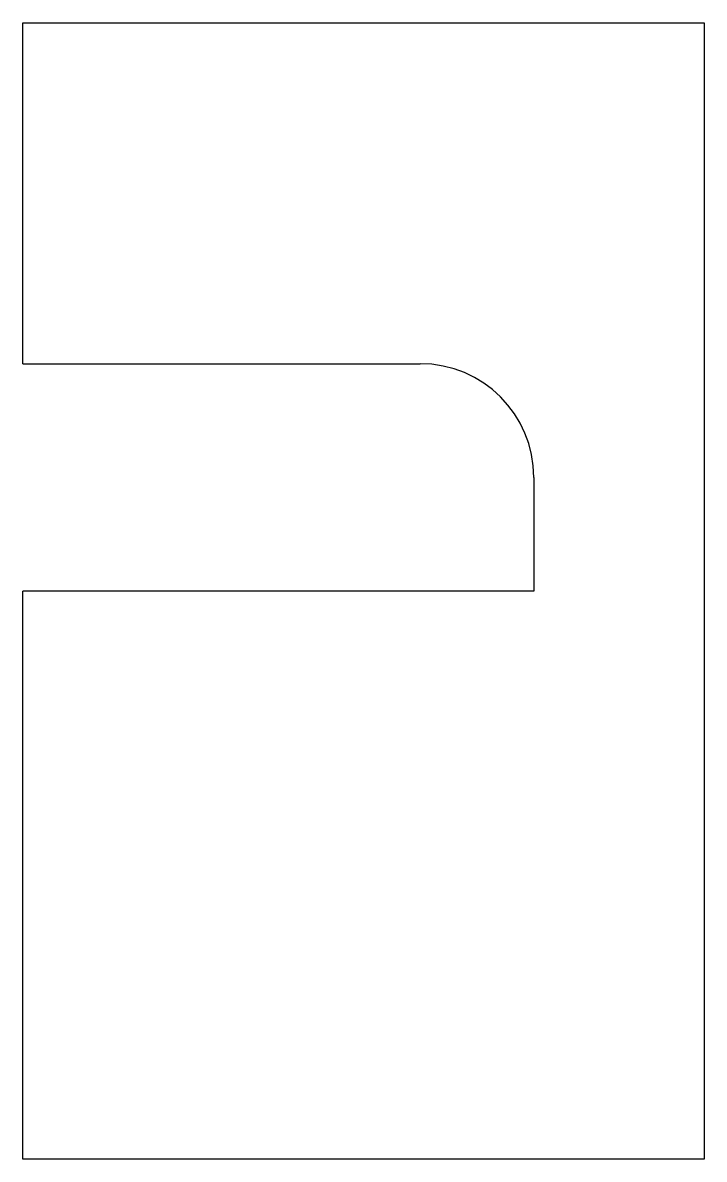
# Model space of a CAD drawing. Header units: inches. Extents: x 0 to 3, y 0 to 5.
import ezdxf

# ---------------------------------------------------------------- set-up
doc = ezdxf.new("R2010")
doc.units = ezdxf.units.IN
doc.header["$MEASUREMENT"] = 0

msp = doc.modelspace()

# ---------------------------------------------------------------- linework, layer by layer
for p, q in [((0, 3.5), (1.75, 3.5)), ((2.25, 3), (2.25, 2.5)), ((2.25, 2.5), (0, 2.5))]:
    msp.add_line(p, q)
msp.add_lwpolyline([(0, 3.5), (0, 5), (3, 5), (3, 0), (0, 0), (0, 2.5)])
msp.add_arc((1.75, 3), 0.5, 0, 90)

doc.saveas('drawing.dxf')
